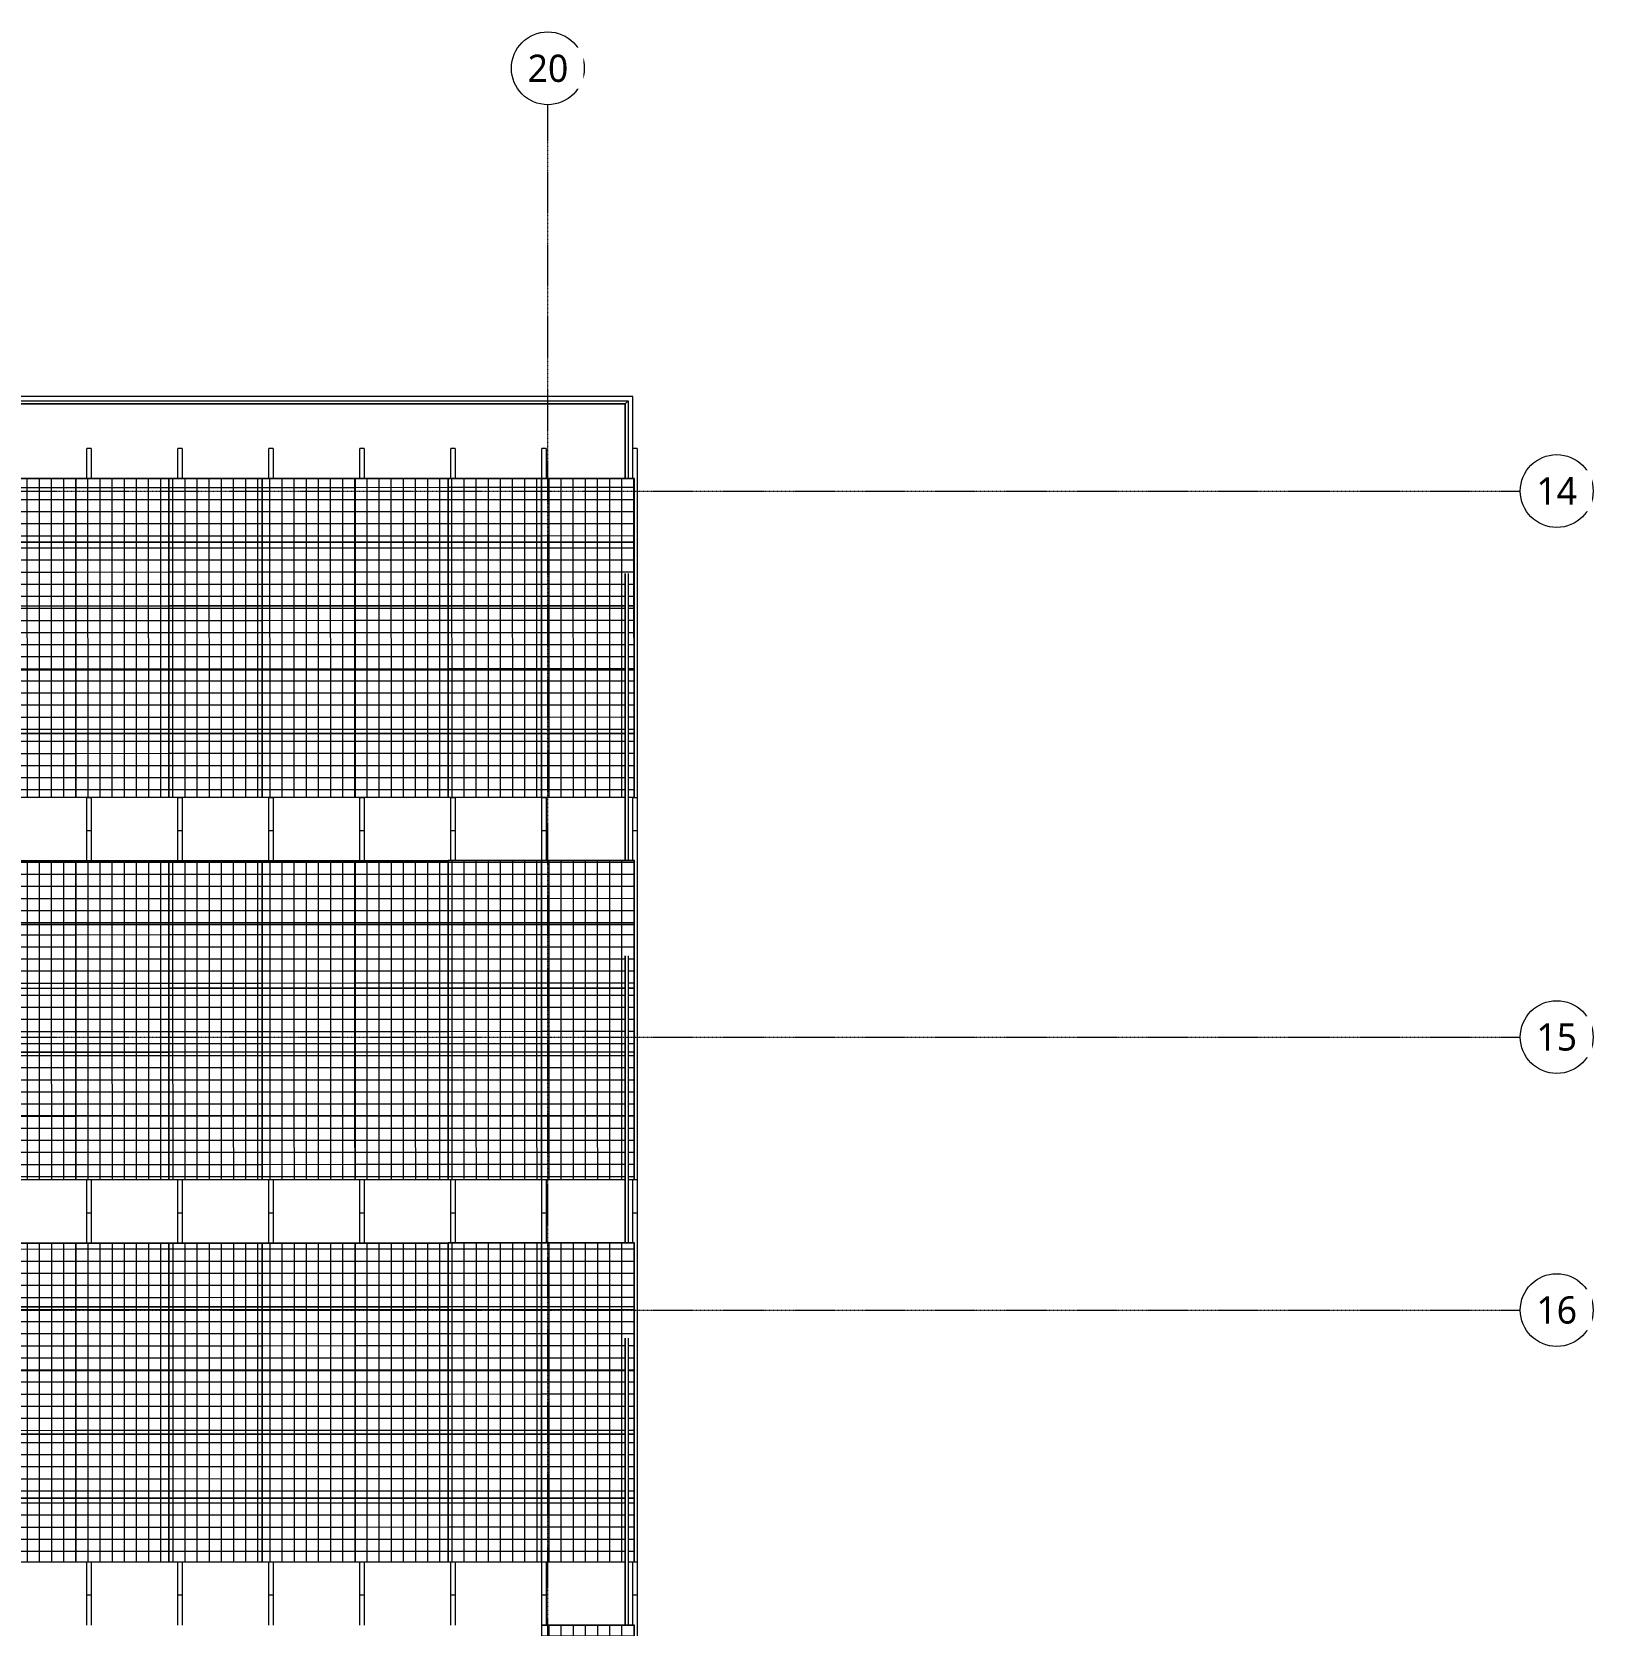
# Model space of a CAD drawing. Header units: inches. Extents: x -1714 to 1984, y -1043 to 970.
# Drawn here: x 955 to 1984, y -80 to 970 of the extents above; entities that cross this region are included whole.
import ezdxf

# ---------------------------------------------------------------- set-up
doc = ezdxf.new("R2010")
doc.units = ezdxf.units.IN
doc.header["$MEASUREMENT"] = 0
doc.linetypes.add('Grid Line 1_2_', pattern=[0.875, 0.5, -0.125, 0.125, -0.125])
for name, color, linetype, lineweight in [('A-FLOR-HRAL', 11, 'Continuous', 9), ('A-ROOF', 132, 'Continuous', 13), ('E-ELEC-EQPM', 71, 'Continuous', 9), ('S-BEAM', 12, 'Continuous', 9), ('S-GRID', 1, 'Continuous', 9), ('S-GRID-IDEN', 1, 'Continuous', 9)]:
    doc.layers.add(name, color=color, linetype=linetype, lineweight=lineweight)
doc.styles.add('Trebuchet MS', font='trebuc.ttf', dxfattribs={"height": 18})
pattern_1 = [(0, (0, -0.022), (0, 7.97), []), (90, (0, -0.022), (-8, 5e-16), [])]

# ---------------------------------------------------------------- blocks, each defined once
blk = doc.blocks.new('PV Truss Beam 5 degrees 21 feet - PV Truss Beam 5 degrees 21 feet-1391016-L3')
at = {"layer": 'S-BEAM'}
for p, q in [((-126, 0), (-106.3, 0)), ((-126, 0), (-126, -3)), ((-106.3, -3), (-126, -3)), ((103.9, 0), (104, 0)), ((104, -3), (103.9, -3)), ((104, 0), (126, 0)), ((104, -3), (104, 0)), ((126, -3), (104, -3))]:
    blk.add_line(p, q, dxfattribs=at)
blk = doc.blocks.new('PV Truss Beam 5 degrees 21 feet - PV Truss Beam 5 degrees 21 feet-V20-L3')
at = {"layer": 'S-BEAM'}
for p, q in [((-126, 0), (104, 0)), ((-126, 0), (-126, -3)), ((-106.3, -3), (-126, -3)), ((104, -3), (103.9, -3)), ((104, 0), (126, 0)), ((104, -3), (104, 0)), ((126, -3), (104, -3))]:
    blk.add_line(p, q, dxfattribs=at)
blk = doc.blocks.new('PV Panel-Sunpower X22-360 5 degrees - PV Panel-Sunpower X22-360 5 degrees-V9-L3')
at = {"layer": 'E-ELEC-EQPM'}
h = blk.add_hatch(dxfattribs=at)
h.set_pattern_fill('FP_1', color=256, style=0, pattern_type=2)
h.set_pattern_definition(pattern_1)
h.paths.add_polyline_path([(0, 0), (61.4, 0), (61.4, 42), (0, 42), (0, 21.5)])
h = blk.add_hatch(dxfattribs=at)
h.set_pattern_fill('FP_2', color=256, style=0, pattern_type=2)
h.set_pattern_definition([(180, (24, 42.039), (-9e-17, -0.69725), []), (270, (24, 42.039), (8, 5e-16), [])])
h.paths.add_polyline_path([(61.4, 42), (61.4, 42), (0, 42), (0, 42)])
for p, q in [((61.4, 42), (0, 42)), ((0, 42), (0, 0)), ((0, 42), (61.4, 42)), ((0, 42), (0, 42)), ((61.4, 0), (61.4, 42)), ((61.4, 42), (61.4, 42)), ((0, 0), (61.4, 0))]:
    blk.add_line(p, q, dxfattribs=at)
blk = doc.blocks.new('PV Truss Beam 5 degrees 21 feet - PV Truss Beam 5 degrees 21 feet-1391017-L3')
at = {"layer": 'S-BEAM'}
for p, q in [((-126, 0), (-106.3, 0)), ((-126, 0), (-126, -3)), ((-106.3, -3), (-126, -3)), ((103.9, 0), (104, 0)), ((104, -3), (103.9, -3)), ((104, 0), (126, 0)), ((104, -3), (104, 0)), ((126, -3), (104, -3)), ((126, 0), (126, -0.1))]:
    blk.add_line(p, q, dxfattribs=at)
blk = doc.blocks.new('PV Truss Beam 5 degrees 21 feet - PV Truss Beam 5 degrees 21 feet-V21-L3')
at = {"layer": 'S-BEAM'}
for p, q in [((-126, 0), (104, 0)), ((-126, 0), (-126, -3)), ((-106.3, -3), (-126, -3)), ((104, -3), (103.9, -3)), ((104, 0), (126, 0)), ((104, -3), (104, 0)), ((126, -3), (104, -3)), ((126, 0), (126, -0.1))]:
    blk.add_line(p, q, dxfattribs=at)
blk = doc.blocks.new('PV Truss Beam 5 degrees 21 feet - PV Truss Beam 5 degrees 21 feet-1389479-L3')
at = {"layer": 'S-BEAM'}
for p, q in [((-126, 0), (-106.3, 0)), ((-126, 0), (-126, -3)), ((-106.3, -3), (-126, -3)), ((103.9, 0), (104, 0)), ((104, -3), (103.9, -3)), ((104, 0), (126, 0)), ((104, -3), (104, 0)), ((126, -3), (104, -3))]:
    blk.add_line(p, q, dxfattribs=at)
blk = doc.blocks.new('PV Truss Beam 5 degrees 21 feet - PV Truss Beam 5 degrees 21 feet-V22-L3')
at = {"layer": 'S-BEAM'}
for p, q in [((-126, 0), (104, 0)), ((-126, 0), (-126, -3)), ((-106.3, -3), (-126, -3)), ((104, -3), (103.9, -3)), ((104, 0), (126, 0)), ((104, -3), (104, 0)), ((126, -3), (104, -3))]:
    blk.add_line(p, q, dxfattribs=at)
blk = doc.blocks.new('PV Panel-Sunpower X22-360 5 degrees - PV Panel-Sunpower X22-360 5 degrees-V8-L3')
at = {"layer": 'E-ELEC-EQPM'}
h = blk.add_hatch(dxfattribs=at)
h.set_pattern_fill('FP_1', color=256, style=0, pattern_type=2)
h.set_pattern_definition(pattern_1)
h.paths.add_polyline_path([(0, 0), (61.4, 0), (61.4, 42), (0, 42), (0, 6.7)])
for p, q in [((61.4, 42), (0, 42)), ((0, 42), (0, 0)), ((61.4, 0), (61.4, 42)), ((0, 0), (61.4, 0))]:
    blk.add_line(p, q, dxfattribs=at)
blk = doc.blocks.new('PV Panel-Sunpower X22-360 5 degrees - PV Panel-Sunpower X22-360 5 degrees-V10-L3')
at = {"layer": 'E-ELEC-EQPM'}
h = blk.add_hatch(dxfattribs=at)
h.set_pattern_fill('FP_1', color=256, style=0, pattern_type=2)
h.set_pattern_definition(pattern_1)
h.paths.add_polyline_path([(0, 0), (61.4, 0), (61.4, 42), (0, 42), (0, 21.4)])
for p, q in [((61.4, 42), (0, 42)), ((0, 42), (0, 0)), ((0, 42), (61.4, 42)), ((0, 42), (0, 42)), ((61.4, 0), (61.4, 42)), ((61.4, 42), (61.4, 42)), ((0, 0), (61.4, 0))]:
    blk.add_line(p, q, dxfattribs=at)
blk = doc.blocks.new('PV Panel-Sunpower X22-360 5 degrees - PV Panel-Sunpower X22-360 5 degrees-V11-L3')
at = {"layer": 'E-ELEC-EQPM'}
h = blk.add_hatch(dxfattribs=at)
h.set_pattern_fill('FP_1', color=256, style=0, pattern_type=2)
h.set_pattern_definition(pattern_1)
h.paths.add_polyline_path([(0, 0), (55.2, 0), (55.2, 42), (0, 42)])
h.paths.add_polyline_path([(57.2, 0), (61.4, 0), (61.4, 42), (57.2, 42)])
for p, q in [((55.2, 42), (0, 42)), ((0, 42), (0, 0)), ((61.4, 42), (57.2, 42)), ((61.4, 0), (61.4, 42)), ((0, 0), (55.2, 0)), ((57.2, 0), (61.4, 0))]:
    blk.add_line(p, q, dxfattribs=at)
blk = doc.blocks.new('PV Panel-Sunpower X22-360 5 degrees - PV Panel-Sunpower X22-360 5 degrees-V12-L3')
at = {"layer": 'E-ELEC-EQPM'}
h = blk.add_hatch(dxfattribs=at)
h.set_pattern_fill('FP_1', color=256, style=0, pattern_type=2)
h.set_pattern_definition(pattern_1)
h.paths.add_polyline_path([(0, 0), (55.2, 0), (55.2, 42), (0, 42)])
h.paths.add_polyline_path([(57.2, 0), (61.4, 0), (61.4, 42), (57.2, 42)])
for p, q in [((55.2, 42), (0, 42)), ((0, 42), (0, 0)), ((61.4, 42), (57.2, 42)), ((61.4, 0), (61.4, 42)), ((0, 0), (55.2, 0)), ((57.2, 0), (61.4, 0))]:
    blk.add_line(p, q, dxfattribs=at)
blk = doc.blocks.new('PV Panel-Sunpower X22-360 5 degrees - PV Panel-Sunpower X22-360 5 degrees-V13-L3')
at = {"layer": 'E-ELEC-EQPM'}
h = blk.add_hatch(dxfattribs=at)
h.set_pattern_fill('FP_1', color=256, style=0, pattern_type=2)
h.set_pattern_definition(pattern_1)
h.paths.add_polyline_path([(0, 0), (55.2, 0), (55.2, 42), (0, 42)])
h.paths.add_polyline_path([(57.2, 0), (61.4, 0), (61.4, 42), (57.2, 42)])
for p, q in [((55.2, 42), (0, 42)), ((0, 42), (0, 0)), ((61.4, 42), (57.2, 42)), ((61.4, 0), (61.4, 42)), ((0, 0), (55.2, 0)), ((57.2, 0), (61.4, 0))]:
    blk.add_line(p, q, dxfattribs=at)
blk = doc.blocks.new('PV Panel-Sunpower X22-360 5 degrees - PV Panel-Sunpower X22-360 5 degrees-V14-L3')
at = {"layer": 'E-ELEC-EQPM'}
h = blk.add_hatch(dxfattribs=at)
h.set_pattern_fill('FP_1', color=256, style=0, pattern_type=2)
h.set_pattern_definition(pattern_1)
h.paths.add_polyline_path([(0, 0), (55.2, 0), (55.2, 21.4), (57.2, 21.4), (57.2, 0), (61.4, 0), (61.4, 42), (0, 42), (0, 21.3)])
for p, q in [((61.4, 42), (0, 42)), ((0, 42), (0, 0)), ((61.4, 0), (61.4, 42)), ((0, 0), (55.2, 0)), ((57.2, 0), (61.4, 0))]:
    blk.add_line(p, q, dxfattribs=at)
blk = doc.blocks.new('PV Panel-Sunpower X22-360 5 degrees - PV Panel-Sunpower X22-360 5 degrees-V16-L3')
at = {"layer": 'E-ELEC-EQPM'}
h = blk.add_hatch(dxfattribs=at)
h.set_pattern_fill('FP_1', color=256, style=0, pattern_type=2)
h.set_pattern_definition(pattern_1)
h.paths.add_polyline_path([(0, 0), (55.2, 0), (55.2, 42), (0, 42)])
h.paths.add_polyline_path([(57.2, 0), (61.4, 0), (61.4, 42), (57.2, 42)])
for p, q in [((55.2, 42), (0, 42)), ((0, 42), (0, 0)), ((61.4, 42), (57.2, 42)), ((61.4, 0), (61.4, 42)), ((0, 0), (55.2, 0)), ((57.2, 0), (61.4, 0))]:
    blk.add_line(p, q, dxfattribs=at)
blk = doc.blocks.new('PV Panel-Sunpower X22-360 5 degrees - PV Panel-Sunpower X22-360 5 degrees-V17-L3')
at = {"layer": 'E-ELEC-EQPM'}
h = blk.add_hatch(dxfattribs=at)
h.set_pattern_fill('FP_1', color=256, style=0, pattern_type=2)
h.set_pattern_definition(pattern_1)
h.paths.add_polyline_path([(0, 0), (55.2, 0), (55.2, 42), (0, 42)])
h.paths.add_polyline_path([(57.2, 0), (61.4, 0), (61.4, 42), (57.2, 42)])
for p, q in [((55.2, 42), (0, 42)), ((0, 42), (0, 0)), ((61.4, 42), (57.2, 42)), ((61.4, 0), (61.4, 42)), ((0, 0), (55.2, 0)), ((57.2, 0), (61.4, 0))]:
    blk.add_line(p, q, dxfattribs=at)
blk = doc.blocks.new('PV Panel-Sunpower X22-360 5 degrees - PV Panel-Sunpower X22-360 5 degrees-V18-L3')
at = {"layer": 'E-ELEC-EQPM'}
h = blk.add_hatch(dxfattribs=at)
h.set_pattern_fill('FP_1', color=256, style=0, pattern_type=2)
h.set_pattern_definition(pattern_1)
h.paths.add_polyline_path([(0, 0), (55.2, 0), (55.3, 42), (0, 42)])
h.paths.add_polyline_path([(57.2, 0), (61.4, 0), (61.4, 42), (57.3, 42)])
for p, q in [((55.3, 42), (0, 42)), ((0, 42), (0, 0)), ((61.4, 42), (57.3, 42)), ((61.4, 0), (61.4, 42)), ((0, 0), (55.2, 0)), ((57.2, 0), (61.4, 0))]:
    blk.add_line(p, q, dxfattribs=at)
blk = doc.blocks.new('PV Panel-Sunpower X22-360 5 degrees - PV Panel-Sunpower X22-360 5 degrees-V19-L3')
at = {"layer": 'E-ELEC-EQPM'}
h = blk.add_hatch(dxfattribs=at)
h.set_pattern_fill('FP_1', color=256, style=0, pattern_type=2)
h.set_pattern_definition(pattern_1)
h.paths.add_polyline_path([(0, 0), (55.3, 0), (55.3, 21.4), (57.3, 21.4), (57.3, 0), (61.4, 0), (61.4, 42), (0, 42), (0, 9.1)])
for p, q in [((61.4, 42), (0, 42)), ((0, 42), (0, 0)), ((61.4, 0), (61.4, 42)), ((0, 0), (55.3, 0)), ((57.3, 0), (61.4, 0))]:
    blk.add_line(p, q, dxfattribs=at)
blk = doc.blocks.new('PV Truss Beam 5 degrees 21 feet - PV Truss Beam 5 degrees 21 feet-1391014-L3')
at = {"layer": 'S-BEAM'}
for p, q in [((-126, 0), (-106.3, 0)), ((-126, 0), (-126, -3)), ((-106.3, -3), (-126, -3)), ((103.9, 0), (104, 0)), ((104, -3), (103.9, -3)), ((104, 0), (126, 0)), ((104, -3), (104, 0)), ((126, -3), (104, -3))]:
    blk.add_line(p, q, dxfattribs=at)
blk = doc.blocks.new('PV Truss Beam 5 degrees 21 feet - PV Truss Beam 5 degrees 21 feet-V23-L3')
at = {"layer": 'S-BEAM'}
for p, q in [((-126, 0), (104, 0)), ((-126, 0), (-126, -3)), ((-106.3, -3), (-126, -3)), ((104, -3), (103.9, -3)), ((104, 0), (126, 0)), ((104, -3), (104, 0)), ((126, -3), (104, -3))]:
    blk.add_line(p, q, dxfattribs=at)
blk = doc.blocks.new('Top Rail Type - Top Rail_Internal_-1430160-L3')
at = {"layer": 'A-FLOR-HRAL'}
for p, q in [((-1461.9, 726.6), (1348.1, 726.6)), ((1348.1, 726.6), (1348.1, 675.5)), ((1346.1, 724.6), (-1459.9, 724.6)), ((1346.1, 675.5), (1346.1, 724.6)), ((1346.1, 423.5), (1346.1, 612.8)), ((1348.1, 612.8), (1348.1, 423.5)), ((1346.1, 171.5), (1346.1, 360.8)), ((1348.1, 360.8), (1348.1, 171.5)), ((1346.1, -80.5), (1346.1, 108.8)), ((1348.1, 108.8), (1348.1, -80.5))]:
    blk.add_line(p, q, dxfattribs=at)
blk = doc.blocks.new('Top Rail Type - Top Rail_Internal_-V46-L3')
at = {"layer": 'A-FLOR-HRAL'}
for p, q in [((-1461.9, 726.6), (1348.1, 726.6)), ((1348.1, 726.6), (1346.1, 724.6)), ((1348.1, 726.6), (1346.1, 724.6)), ((1348.1, 726.6), (1348.1, 675.5)), ((-1459.9, 724.6), (1346.1, 724.6)), ((1346.1, 724.6), (1346.1, 675.5)), ((1346.1, 612.8), (1346.1, 423.5)), ((1348.1, 612.8), (1348.1, 423.5)), ((1346.1, 360.8), (1346.1, 171.5)), ((1348.1, 360.8), (1348.1, 171.5)), ((1346.1, 108.8), (1346.1, -80.5)), ((1348.1, 108.8), (1348.1, -80.5))]:
    blk.add_line(p, q, dxfattribs=at)
blk = doc.blocks.new('Grid - Grid Head - Circle-50561-L3')
at = {"layer": 'S-GRID-IDEN'}
blk.add_circle((0, 0), 0.25, dxfattribs=at)

msp = doc.modelspace()

# ---------------------------------------------------------------- linework, layer by layer
at = {"layer": 'A-ROOF'}
for p, q in [((1351.1, 729.6), (-1464.9, 729.6)), ((1351.1, 695.2), (1351.1, 729.6))]:
    msp.add_line(p, q, dxfattribs=at)
at = {"layer": 'S-GRID', "linetype": 'Grid Line 1_2_'}
for p, q in [((1295.1, -1043.2), (1295.1, 921.9)), ((-1714.2, 667.2), (1936.3, 667.2)), ((-1714.2, 307.2), (1936.3, 307.2)), ((-1714.2, 127.2), (1936.3, 127.2))]:
    msp.add_line(p, q, dxfattribs=at)

# ---------------------------------------------------------------- block references
at = {"layer": 'A-FLOR-HRAL'}
for name in ['Top Rail Type - Top Rail_Internal_-1430160-L3', 'Top Rail Type - Top Rail_Internal_-V46-L3']:
    msp.add_blockref(name, (0, 0), dxfattribs=at)
at = {"layer": 'E-ELEC-EQPM', "rotation": 0.007778619293406285}
for name, p in [('PV Panel-Sunpower X22-360 5 degrees - PV Panel-Sunpower X22-360 5 degrees-V10-L3', (922.5, 633.4)), ('PV Panel-Sunpower X22-360 5 degrees - PV Panel-Sunpower X22-360 5 degrees-V9-L3', (983.9, 633.4)), ('PV Panel-Sunpower X22-360 5 degrees - PV Panel-Sunpower X22-360 5 degrees-V9-L3', (1045.3, 633.4)), ('PV Panel-Sunpower X22-360 5 degrees - PV Panel-Sunpower X22-360 5 degrees-V10-L3', (1106.7, 633.4)), ('PV Panel-Sunpower X22-360 5 degrees - PV Panel-Sunpower X22-360 5 degrees-V9-L3', (1168.1, 633.4)), ('PV Panel-Sunpower X22-360 5 degrees - PV Panel-Sunpower X22-360 5 degrees-V9-L3', (1229.5, 633.5)), ('PV Panel-Sunpower X22-360 5 degrees - PV Panel-Sunpower X22-360 5 degrees-V9-L3', (1290.9, 633.5)), ('PV Panel-Sunpower X22-360 5 degrees - PV Panel-Sunpower X22-360 5 degrees-V8-L3', (922.5, 591.4)), ('PV Panel-Sunpower X22-360 5 degrees - PV Panel-Sunpower X22-360 5 degrees-V8-L3', (983.9, 591.4)), ('PV Panel-Sunpower X22-360 5 degrees - PV Panel-Sunpower X22-360 5 degrees-V8-L3', (1045.3, 591.4)), ('PV Panel-Sunpower X22-360 5 degrees - PV Panel-Sunpower X22-360 5 degrees-V8-L3', (1106.7, 591.4)), ('PV Panel-Sunpower X22-360 5 degrees - PV Panel-Sunpower X22-360 5 degrees-V8-L3', (1168.1, 591.4)), ('PV Panel-Sunpower X22-360 5 degrees - PV Panel-Sunpower X22-360 5 degrees-V8-L3', (1229.5, 591.4)), ('PV Panel-Sunpower X22-360 5 degrees - PV Panel-Sunpower X22-360 5 degrees-V19-L3', (1290.9, 591.4)), ('PV Panel-Sunpower X22-360 5 degrees - PV Panel-Sunpower X22-360 5 degrees-V8-L3', (922.5, 549.3)), ('PV Panel-Sunpower X22-360 5 degrees - PV Panel-Sunpower X22-360 5 degrees-V8-L3', (983.9, 549.3)), ('PV Panel-Sunpower X22-360 5 degrees - PV Panel-Sunpower X22-360 5 degrees-V8-L3', (1045.3, 549.4)), ('PV Panel-Sunpower X22-360 5 degrees - PV Panel-Sunpower X22-360 5 degrees-V8-L3', (1106.7, 549.4)), ('PV Panel-Sunpower X22-360 5 degrees - PV Panel-Sunpower X22-360 5 degrees-V8-L3', (1168.1, 549.4)), ('PV Panel-Sunpower X22-360 5 degrees - PV Panel-Sunpower X22-360 5 degrees-V8-L3', (1229.5, 549.4)), ('PV Panel-Sunpower X22-360 5 degrees - PV Panel-Sunpower X22-360 5 degrees-V18-L3', (1290.9, 549.4)), ('PV Panel-Sunpower X22-360 5 degrees - PV Panel-Sunpower X22-360 5 degrees-V8-L3', (922.5, 507.3)), ('PV Panel-Sunpower X22-360 5 degrees - PV Panel-Sunpower X22-360 5 degrees-V8-L3', (983.9, 507.3)), ('PV Panel-Sunpower X22-360 5 degrees - PV Panel-Sunpower X22-360 5 degrees-V8-L3', (1045.3, 507.3)), ('PV Panel-Sunpower X22-360 5 degrees - PV Panel-Sunpower X22-360 5 degrees-V8-L3', (1106.7, 507.3)), ('PV Panel-Sunpower X22-360 5 degrees - PV Panel-Sunpower X22-360 5 degrees-V8-L3', (1168.1, 507.3)), ('PV Panel-Sunpower X22-360 5 degrees - PV Panel-Sunpower X22-360 5 degrees-V8-L3', (1229.5, 507.3)), ('PV Panel-Sunpower X22-360 5 degrees - PV Panel-Sunpower X22-360 5 degrees-V16-L3', (1290.9, 507.3)), ('PV Panel-Sunpower X22-360 5 degrees - PV Panel-Sunpower X22-360 5 degrees-V8-L3', (922.5, 465.3)), ('PV Panel-Sunpower X22-360 5 degrees - PV Panel-Sunpower X22-360 5 degrees-V8-L3', (983.9, 465.3)), ('PV Panel-Sunpower X22-360 5 degrees - PV Panel-Sunpower X22-360 5 degrees-V8-L3', (1045.3, 465.3)), ('PV Panel-Sunpower X22-360 5 degrees - PV Panel-Sunpower X22-360 5 degrees-V8-L3', (1106.7, 465.3)), ('PV Panel-Sunpower X22-360 5 degrees - PV Panel-Sunpower X22-360 5 degrees-V8-L3', (1168.1, 465.3)), ('PV Panel-Sunpower X22-360 5 degrees - PV Panel-Sunpower X22-360 5 degrees-V8-L3', (1229.5, 465.3)), ('PV Panel-Sunpower X22-360 5 degrees - PV Panel-Sunpower X22-360 5 degrees-V17-L3', (1290.9, 465.3)), ('PV Panel-Sunpower X22-360 5 degrees - PV Panel-Sunpower X22-360 5 degrees-V10-L3', (922.5, 381.4)), ('PV Panel-Sunpower X22-360 5 degrees - PV Panel-Sunpower X22-360 5 degrees-V9-L3', (983.9, 381.4)), ('PV Panel-Sunpower X22-360 5 degrees - PV Panel-Sunpower X22-360 5 degrees-V9-L3', (1045.3, 381.4)), ('PV Panel-Sunpower X22-360 5 degrees - PV Panel-Sunpower X22-360 5 degrees-V10-L3', (1106.7, 381.4)), ('PV Panel-Sunpower X22-360 5 degrees - PV Panel-Sunpower X22-360 5 degrees-V9-L3', (1168.1, 381.4)), ('PV Panel-Sunpower X22-360 5 degrees - PV Panel-Sunpower X22-360 5 degrees-V10-L3', (1229.5, 381.5)), ('PV Panel-Sunpower X22-360 5 degrees - PV Panel-Sunpower X22-360 5 degrees-V9-L3', (1290.9, 381.5)), ('PV Panel-Sunpower X22-360 5 degrees - PV Panel-Sunpower X22-360 5 degrees-V8-L3', (922.5, 339.4)), ('PV Panel-Sunpower X22-360 5 degrees - PV Panel-Sunpower X22-360 5 degrees-V8-L3', (983.9, 339.4)), ('PV Panel-Sunpower X22-360 5 degrees - PV Panel-Sunpower X22-360 5 degrees-V8-L3', (1045.3, 339.4)), ('PV Panel-Sunpower X22-360 5 degrees - PV Panel-Sunpower X22-360 5 degrees-V8-L3', (1106.7, 339.4)), ('PV Panel-Sunpower X22-360 5 degrees - PV Panel-Sunpower X22-360 5 degrees-V8-L3', (1168.1, 339.4)), ('PV Panel-Sunpower X22-360 5 degrees - PV Panel-Sunpower X22-360 5 degrees-V8-L3', (1229.5, 339.4)), ('PV Panel-Sunpower X22-360 5 degrees - PV Panel-Sunpower X22-360 5 degrees-V19-L3', (1290.9, 339.4)), ('PV Panel-Sunpower X22-360 5 degrees - PV Panel-Sunpower X22-360 5 degrees-V8-L3', (922.5, 297.3)), ('PV Panel-Sunpower X22-360 5 degrees - PV Panel-Sunpower X22-360 5 degrees-V8-L3', (983.9, 297.3)), ('PV Panel-Sunpower X22-360 5 degrees - PV Panel-Sunpower X22-360 5 degrees-V8-L3', (1045.3, 297.4)), ('PV Panel-Sunpower X22-360 5 degrees - PV Panel-Sunpower X22-360 5 degrees-V8-L3', (1106.7, 297.4)), ('PV Panel-Sunpower X22-360 5 degrees - PV Panel-Sunpower X22-360 5 degrees-V8-L3', (1168.1, 297.4)), ('PV Panel-Sunpower X22-360 5 degrees - PV Panel-Sunpower X22-360 5 degrees-V8-L3', (1229.5, 297.4)), ('PV Panel-Sunpower X22-360 5 degrees - PV Panel-Sunpower X22-360 5 degrees-V18-L3', (1290.9, 297.4)), ('PV Panel-Sunpower X22-360 5 degrees - PV Panel-Sunpower X22-360 5 degrees-V8-L3', (922.5, 255.3)), ('PV Panel-Sunpower X22-360 5 degrees - PV Panel-Sunpower X22-360 5 degrees-V8-L3', (983.9, 255.3)), ('PV Panel-Sunpower X22-360 5 degrees - PV Panel-Sunpower X22-360 5 degrees-V8-L3', (1045.3, 255.3)), ('PV Panel-Sunpower X22-360 5 degrees - PV Panel-Sunpower X22-360 5 degrees-V8-L3', (1106.7, 255.3)), ('PV Panel-Sunpower X22-360 5 degrees - PV Panel-Sunpower X22-360 5 degrees-V8-L3', (1168.1, 255.3)), ('PV Panel-Sunpower X22-360 5 degrees - PV Panel-Sunpower X22-360 5 degrees-V8-L3', (1229.5, 255.3)), ('PV Panel-Sunpower X22-360 5 degrees - PV Panel-Sunpower X22-360 5 degrees-V16-L3', (1290.9, 255.3)), ('PV Panel-Sunpower X22-360 5 degrees - PV Panel-Sunpower X22-360 5 degrees-V8-L3', (922.5, 213.3)), ('PV Panel-Sunpower X22-360 5 degrees - PV Panel-Sunpower X22-360 5 degrees-V8-L3', (983.9, 213.3)), ('PV Panel-Sunpower X22-360 5 degrees - PV Panel-Sunpower X22-360 5 degrees-V8-L3', (1045.3, 213.3)), ('PV Panel-Sunpower X22-360 5 degrees - PV Panel-Sunpower X22-360 5 degrees-V8-L3', (1106.7, 213.3)), ('PV Panel-Sunpower X22-360 5 degrees - PV Panel-Sunpower X22-360 5 degrees-V8-L3', (1168.1, 213.3)), ('PV Panel-Sunpower X22-360 5 degrees - PV Panel-Sunpower X22-360 5 degrees-V8-L3', (1229.5, 213.3)), ('PV Panel-Sunpower X22-360 5 degrees - PV Panel-Sunpower X22-360 5 degrees-V17-L3', (1290.9, 213.3)), ('PV Panel-Sunpower X22-360 5 degrees - PV Panel-Sunpower X22-360 5 degrees-V10-L3', (922.5, 129.4)), ('PV Panel-Sunpower X22-360 5 degrees - PV Panel-Sunpower X22-360 5 degrees-V9-L3', (983.9, 129.4)), ('PV Panel-Sunpower X22-360 5 degrees - PV Panel-Sunpower X22-360 5 degrees-V9-L3', (1045.3, 129.4)), ('PV Panel-Sunpower X22-360 5 degrees - PV Panel-Sunpower X22-360 5 degrees-V10-L3', (1106.7, 129.4)), ('PV Panel-Sunpower X22-360 5 degrees - PV Panel-Sunpower X22-360 5 degrees-V9-L3', (1168.1, 129.4)), ('PV Panel-Sunpower X22-360 5 degrees - PV Panel-Sunpower X22-360 5 degrees-V10-L3', (1229.5, 129.5)), ('PV Panel-Sunpower X22-360 5 degrees - PV Panel-Sunpower X22-360 5 degrees-V9-L3', (1290.9, 129.5)), ('PV Panel-Sunpower X22-360 5 degrees - PV Panel-Sunpower X22-360 5 degrees-V8-L3', (922.5, 87.4)), ('PV Panel-Sunpower X22-360 5 degrees - PV Panel-Sunpower X22-360 5 degrees-V8-L3', (983.9, 87.4)), ('PV Panel-Sunpower X22-360 5 degrees - PV Panel-Sunpower X22-360 5 degrees-V8-L3', (1045.3, 87.4)), ('PV Panel-Sunpower X22-360 5 degrees - PV Panel-Sunpower X22-360 5 degrees-V8-L3', (1106.7, 87.4)), ('PV Panel-Sunpower X22-360 5 degrees - PV Panel-Sunpower X22-360 5 degrees-V8-L3', (1168.1, 87.4)), ('PV Panel-Sunpower X22-360 5 degrees - PV Panel-Sunpower X22-360 5 degrees-V8-L3', (1229.5, 87.4)), ('PV Panel-Sunpower X22-360 5 degrees - PV Panel-Sunpower X22-360 5 degrees-V14-L3', (1290.9, 87.4)), ('PV Panel-Sunpower X22-360 5 degrees - PV Panel-Sunpower X22-360 5 degrees-V8-L3', (922.5, 45.3)), ('PV Panel-Sunpower X22-360 5 degrees - PV Panel-Sunpower X22-360 5 degrees-V8-L3', (983.9, 45.3)), ('PV Panel-Sunpower X22-360 5 degrees - PV Panel-Sunpower X22-360 5 degrees-V8-L3', (1045.3, 45.4)), ('PV Panel-Sunpower X22-360 5 degrees - PV Panel-Sunpower X22-360 5 degrees-V8-L3', (1106.7, 45.4)), ('PV Panel-Sunpower X22-360 5 degrees - PV Panel-Sunpower X22-360 5 degrees-V8-L3', (1168.1, 45.4)), ('PV Panel-Sunpower X22-360 5 degrees - PV Panel-Sunpower X22-360 5 degrees-V8-L3', (1229.5, 45.4)), ('PV Panel-Sunpower X22-360 5 degrees - PV Panel-Sunpower X22-360 5 degrees-V13-L3', (1290.9, 45.4)), ('PV Panel-Sunpower X22-360 5 degrees - PV Panel-Sunpower X22-360 5 degrees-V8-L3', (922.5, 3.3)), ('PV Panel-Sunpower X22-360 5 degrees - PV Panel-Sunpower X22-360 5 degrees-V8-L3', (983.9, 3.3)), ('PV Panel-Sunpower X22-360 5 degrees - PV Panel-Sunpower X22-360 5 degrees-V8-L3', (1045.3, 3.3)), ('PV Panel-Sunpower X22-360 5 degrees - PV Panel-Sunpower X22-360 5 degrees-V8-L3', (1106.7, 3.3)), ('PV Panel-Sunpower X22-360 5 degrees - PV Panel-Sunpower X22-360 5 degrees-V8-L3', (1168.1, 3.3)), ('PV Panel-Sunpower X22-360 5 degrees - PV Panel-Sunpower X22-360 5 degrees-V8-L3', (1229.5, 3.3)), ('PV Panel-Sunpower X22-360 5 degrees - PV Panel-Sunpower X22-360 5 degrees-V11-L3', (1290.9, 3.3)), ('PV Panel-Sunpower X22-360 5 degrees - PV Panel-Sunpower X22-360 5 degrees-V8-L3', (922.5, -38.7)), ('PV Panel-Sunpower X22-360 5 degrees - PV Panel-Sunpower X22-360 5 degrees-V8-L3', (983.9, -38.7)), ('PV Panel-Sunpower X22-360 5 degrees - PV Panel-Sunpower X22-360 5 degrees-V8-L3', (1045.3, -38.7)), ('PV Panel-Sunpower X22-360 5 degrees - PV Panel-Sunpower X22-360 5 degrees-V8-L3', (1106.7, -38.7)), ('PV Panel-Sunpower X22-360 5 degrees - PV Panel-Sunpower X22-360 5 degrees-V8-L3', (1168.1, -38.7)), ('PV Panel-Sunpower X22-360 5 degrees - PV Panel-Sunpower X22-360 5 degrees-V8-L3', (1229.5, -38.7)), ('PV Panel-Sunpower X22-360 5 degrees - PV Panel-Sunpower X22-360 5 degrees-V12-L3', (1290.9, -38.7)), ('PV Panel-Sunpower X22-360 5 degrees - PV Panel-Sunpower X22-360 5 degrees-V9-L3', (1290.9, -122.5))]:
    msp.add_blockref(name, p, dxfattribs=at)
at = {"layer": 'S-BEAM', "rotation": 270.0077786193187}
for name, p in [('PV Truss Beam 5 degrees 21 feet - PV Truss Beam 5 degrees 21 feet-1391014-L3', (994.1, 569.2)), ('PV Truss Beam 5 degrees 21 feet - PV Truss Beam 5 degrees 21 feet-1391014-L3', (1054.1, 569.2)), ('PV Truss Beam 5 degrees 21 feet - PV Truss Beam 5 degrees 21 feet-1391014-L3', (1114.1, 569.2)), ('PV Truss Beam 5 degrees 21 feet - PV Truss Beam 5 degrees 21 feet-1391014-L3', (1174.1, 569.2)), ('PV Truss Beam 5 degrees 21 feet - PV Truss Beam 5 degrees 21 feet-1391014-L3', (1234.1, 569.2)), ('PV Truss Beam 5 degrees 21 feet - PV Truss Beam 5 degrees 21 feet-1391014-L3', (1294.1, 569.2)), ('PV Truss Beam 5 degrees 21 feet - PV Truss Beam 5 degrees 21 feet-V23-L3', (1354.1, 569.2)), ('PV Truss Beam 5 degrees 21 feet - PV Truss Beam 5 degrees 21 feet-1389479-L3', (994.1, 317.2)), ('PV Truss Beam 5 degrees 21 feet - PV Truss Beam 5 degrees 21 feet-1389479-L3', (1054.1, 317.2)), ('PV Truss Beam 5 degrees 21 feet - PV Truss Beam 5 degrees 21 feet-1389479-L3', (1114.1, 317.2)), ('PV Truss Beam 5 degrees 21 feet - PV Truss Beam 5 degrees 21 feet-1389479-L3', (1174.1, 317.2)), ('PV Truss Beam 5 degrees 21 feet - PV Truss Beam 5 degrees 21 feet-1389479-L3', (1234.1, 317.2)), ('PV Truss Beam 5 degrees 21 feet - PV Truss Beam 5 degrees 21 feet-1389479-L3', (1294.1, 317.2)), ('PV Truss Beam 5 degrees 21 feet - PV Truss Beam 5 degrees 21 feet-V22-L3', (1354.1, 317.2)), ('PV Truss Beam 5 degrees 21 feet - PV Truss Beam 5 degrees 21 feet-1391017-L3', (994.1, 65.2)), ('PV Truss Beam 5 degrees 21 feet - PV Truss Beam 5 degrees 21 feet-1391017-L3', (1054.1, 65.2)), ('PV Truss Beam 5 degrees 21 feet - PV Truss Beam 5 degrees 21 feet-1391017-L3', (1114.1, 65.2)), ('PV Truss Beam 5 degrees 21 feet - PV Truss Beam 5 degrees 21 feet-1391017-L3', (1174.1, 65.2)), ('PV Truss Beam 5 degrees 21 feet - PV Truss Beam 5 degrees 21 feet-1391017-L3', (1234.1, 65.2)), ('PV Truss Beam 5 degrees 21 feet - PV Truss Beam 5 degrees 21 feet-1391017-L3', (1294.1, 65.2)), ('PV Truss Beam 5 degrees 21 feet - PV Truss Beam 5 degrees 21 feet-V21-L3', (1354.1, 65.2)), ('PV Truss Beam 5 degrees 21 feet - PV Truss Beam 5 degrees 21 feet-1391016-L3', (994.1, -186.8)), ('PV Truss Beam 5 degrees 21 feet - PV Truss Beam 5 degrees 21 feet-1391016-L3', (1054.1, -186.8)), ('PV Truss Beam 5 degrees 21 feet - PV Truss Beam 5 degrees 21 feet-1391016-L3', (1114.1, -186.8)), ('PV Truss Beam 5 degrees 21 feet - PV Truss Beam 5 degrees 21 feet-1391016-L3', (1174.1, -186.8)), ('PV Truss Beam 5 degrees 21 feet - PV Truss Beam 5 degrees 21 feet-1391016-L3', (1234.1, -186.8)), ('PV Truss Beam 5 degrees 21 feet - PV Truss Beam 5 degrees 21 feet-1391016-L3', (1294.1, -186.8)), ('PV Truss Beam 5 degrees 21 feet - PV Truss Beam 5 degrees 21 feet-V20-L3', (1354.1, -186.8))]:
    msp.add_blockref(name, p, dxfattribs=at)
at = {"layer": 'S-GRID-IDEN', "xscale": 95.99999999999994, "yscale": 95.99999999999994, "zscale": 95.99999999999994}
msp.add_blockref('Grid - Grid Head - Circle-50561-L3', (1295.1, 945.9), dxfattribs=at)
at = {"layer": 'S-GRID-IDEN', "xscale": 95.99999999999994, "yscale": 95.99999999999994, "zscale": 95.99999999999994, "rotation": 269.9999999999994}
for p in [(1960.3, 667.2), (1960.3, 307.2), (1960.3, 127.2)]:
    msp.add_blockref('Grid - Grid Head - Circle-50561-L3', p, dxfattribs=at)

# ---------------------------------------------------------------- next in the draw order: texts
at = {"layer": 'S-GRID-IDEN', "char_height": 18, "width": 32.118, "attachment_point": 1, "style": 'Trebuchet MS', "bg_fill": 3, "box_fill_scale": 1.25, "bg_fill_color": 256, "bg_fill_true_color": 13158600, "bg_fill_transparency": 0}
for s, insert in [('20', (1281.8, 954.9)), ('14', (1946.9, 676.3)), ('15', (1946.9, 316.3)), ('16', (1946.9, 136.3))]:
    msp.add_mtext(s, dxfattribs=dict(at, insert=insert))

doc.saveas('drawing.dxf')
